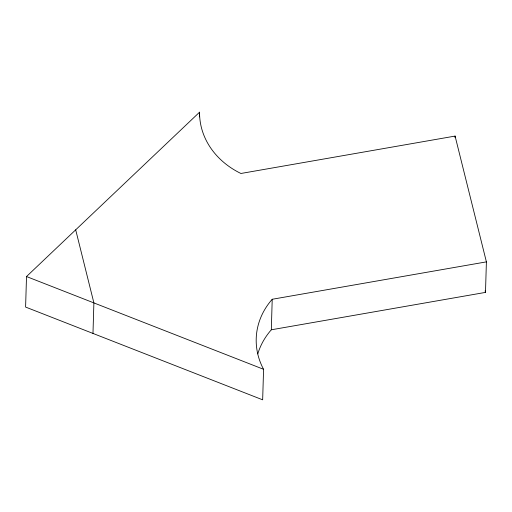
<?xml version="1.0" encoding="UTF-8"?>
<svg xmlns="http://www.w3.org/2000/svg" width="512" height="512" viewBox="0 0 512 512"><rect width="100%" height="100%" fill="white"/><g stroke="black" fill="none" stroke-linecap="round" stroke-linejoin="round"><path stroke-width="0.77" d="M26.509 276.544L25.6 307.066L262.662 399.821L263.571 369.293A80.589 68.934 1.7 0 1 272.218 299.27L486.4 261.869L455.085 136.077L240.909 173.478A80.589 68.934 1.7 0 1 199.571 112.179L26.509 276.544L263.571 369.293M92.979 333.434L93.888 302.906L75.693 229.83M199.43 116.877L199.571 112.179M257.798 353.862A80.589 68.934 1.7 0 1 271.315 329.792L272.218 299.27M455.04 137.645L455.085 136.077M271.315 329.792L485.491 292.397L486.4 261.869M485.107 290.854L485.491 292.397"/></g></svg>
